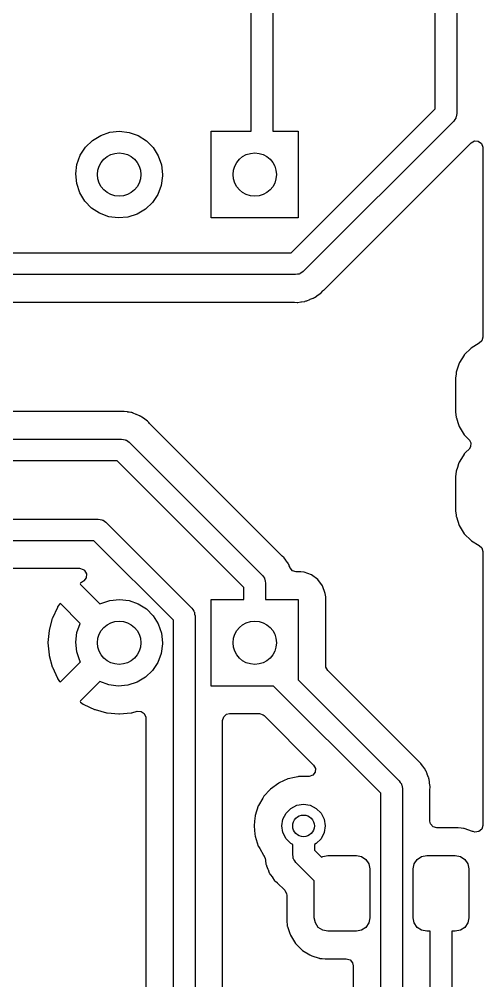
# Model space of a CAD drawing. Extents: x 61 to 228, y -146 to -45.
# Drawn here: x 180.63 to 189.18, y -104.43 to -86.69 of the extents above; entities that cross this region are included whole.
import ezdxf

# ---------------------------------------------------------------- set-up
doc = ezdxf.new("R2010")
doc.units = 0
doc.layers.add('BLACK', color=7, linetype='CONTINUOUS')

msp = doc.modelspace()

# ---------------------------------------------------------------- linework, layer by layer
at = {"layer": 'BLACK', "linetype": 'CONTINUOUS'}
for p, q in [((188.306, -88.3466), (188.306, -64.387)), ((188.706, -64.387), (188.706, -88.4298)), ((184.911, -88.7585), (184.911, -81.1753)), ((185.311, -81.0925), (185.311, -88.7585)), ((185.648, -91.0044), (188.306, -88.3466)), ((188.686, -88.5165), (188.665, -88.5426)), ((188.688, -88.5053), (188.686, -88.5165)), ((188.694, -88.4955), (188.688, -88.5053)), ((188.698, -88.4623), (188.694, -88.4955)), ((188.706, -88.4298), (188.698, -88.4623)), ((188.647, -88.5708), (185.872, -91.3461)), ((188.665, -88.5426), (188.647, -88.5708)), ((181.985, -88.9281), (182.137, -88.8346)), ((182.137, -88.8346), (182.306, -88.7772)), ((182.306, -88.7772), (182.483, -88.7585)), ((182.483, -88.7585), (182.66, -88.7796)), ((182.66, -88.7796), (182.828, -88.8395)), ((182.828, -88.8395), (182.979, -88.935)), ((184.177, -90.3585), (184.177, -88.7585)), ((184.177, -88.7585), (184.911, -88.7585)), ((185.311, -88.7585), (185.777, -88.7585)), ((185.777, -88.7585), (185.777, -90.3585)), ((181.857, -89.0529), (181.985, -88.9281)), ((182.979, -88.935), (183.104, -89.0616)), ((186.249, -91.688), (188.967, -88.9701)), ((188.967, -88.9701), (189.029, -88.9361)), ((189.029, -88.9361), (189.1, -88.9411)), ((189.1, -88.9411), (189.157, -88.9837)), ((189.157, -88.9837), (189.182, -89.0502)), ((189.182, -89.0502), (189.182, -89.0592)), ((181.7, -89.3704), (181.761, -89.2028)), ((181.761, -89.2028), (181.857, -89.0529)), ((183.104, -89.0616), (183.199, -89.2128)), ((183.199, -89.2128), (183.258, -89.3813)), ((189.182, -89.0592), (189.182, -92.5586)), ((181.677, -89.5473), (181.7, -89.3704)), ((183.258, -89.3813), (183.277, -89.5585)), ((181.695, -89.7248), (181.677, -89.5473)), ((183.277, -89.5808), (183.252, -89.7575)), ((183.277, -89.5585), (183.277, -89.5808)), ((181.751, -89.8941), (181.695, -89.7248)), ((183.252, -89.7575), (183.189, -89.9242)), ((181.844, -90.0466), (181.751, -89.8941)), ((183.189, -89.9242), (183.09, -90.0727)), ((181.967, -90.1749), (181.844, -90.0466)), ((183.09, -90.0727), (182.961, -90.1957)), ((182.117, -90.2726), (181.967, -90.1749)), ((182.284, -90.3347), (182.117, -90.2726)), ((182.808, -90.287), (182.638, -90.3422)), ((182.961, -90.1957), (182.808, -90.287)), ((182.461, -90.3583), (182.284, -90.3347)), ((182.638, -90.3422), (182.461, -90.3583)), ((185.777, -90.3585), (184.177, -90.3585)), ((171.16, -91.0044), (185.648, -91.0044)), ((185.872, -91.3461), (185.843, -91.3638)), ((185.731, -91.4044), (171.16, -91.4044)), ((185.763, -91.397), (185.731, -91.4044)), ((185.796, -91.3933), (185.763, -91.397)), ((185.806, -91.3872), (185.796, -91.3933)), ((185.817, -91.3846), (185.806, -91.3872)), ((185.843, -91.3638), (185.817, -91.3846)), ((186.203, -91.7398), (186.234, -91.7049)), ((186.234, -91.7049), (186.244, -91.6932)), ((186.244, -91.6932), (186.249, -91.688)), ((185.927, -91.8897), (185.929, -91.8889)), ((185.929, -91.8889), (185.937, -91.8876)), ((185.937, -91.8876), (185.995, -91.862)), ((185.995, -91.862), (186.001, -91.8595)), ((186.001, -91.8595), (186.054, -91.8396)), ((186.054, -91.8396), (186.061, -91.8369)), ((186.054, -91.8396), (186.054, -91.8396)), ((186.061, -91.8369), (186.067, -91.8326)), ((186.067, -91.8326), (186.07, -91.8313)), ((186.07, -91.8313), (186.085, -91.8231)), ((186.085, -91.8231), (186.087, -91.8218)), ((186.087, -91.8218), (186.094, -91.8187)), ((186.094, -91.8187), (186.145, -91.7798)), ((186.145, -91.7798), (186.15, -91.7759)), ((186.15, -91.7759), (186.196, -91.7441)), ((186.196, -91.7441), (186.203, -91.7398)), ((186.196, -91.7441), (186.196, -91.7441)), ((171.795, -91.9129), (185.702, -91.9129)), ((185.702, -91.9129), (185.71, -91.9132)), ((185.71, -91.9132), (185.76, -91.9166)), ((185.76, -91.9166), (185.76, -91.9166)), ((185.76, -91.9166), (185.768, -91.9171)), ((185.768, -91.9171), (185.775, -91.9158)), ((185.775, -91.9158), (185.829, -91.9065)), ((185.775, -91.9158), (185.775, -91.9158)), ((185.829, -91.9065), (185.831, -91.9061)), ((185.831, -91.9061), (185.837, -91.9052)), ((185.837, -91.9052), (185.901, -91.8975)), ((185.901, -91.8975), (185.908, -91.8948)), ((185.908, -91.8948), (185.91, -91.8942)), ((185.91, -91.8942), (185.927, -91.8897)), ((189.182, -92.5586), (189.162, -92.6267)), ((188.966, -92.7615), (188.841, -92.8867)), ((189.116, -92.6684), (188.966, -92.7615)), ((189.162, -92.6267), (189.116, -92.6672)), ((189.116, -92.6672), (189.116, -92.6684)), ((188.837, -92.8929), (188.756, -93.0253)), ((188.841, -92.8867), (188.837, -92.8929)), ((188.837, -92.8929), (188.837, -92.8929)), ((188.729, -93.0942), (188.699, -93.1863)), ((188.748, -93.0373), (188.729, -93.0942)), ((188.756, -93.0253), (188.748, -93.0373)), ((188.689, -93.2434), (188.682, -93.3096)), ((188.692, -93.212), (188.689, -93.2434)), ((188.693, -93.2051), (188.692, -93.212)), ((188.692, -93.212), (188.692, -93.212)), ((188.699, -93.1863), (188.693, -93.2051)), ((188.682, -93.3096), (188.682, -93.9354)), ((182.498, -93.93), (178.826, -93.93)), ((182.505, -93.9298), (182.498, -93.93)), ((182.56, -93.9266), (182.505, -93.9298)), ((182.567, -93.9262), (182.56, -93.9266)), ((182.56, -93.9266), (182.56, -93.9266)), ((182.63, -93.9378), (182.567, -93.9262)), ((182.637, -93.9389), (182.63, -93.9378)), ((182.663, -93.9423), (182.637, -93.9389)), ((182.692, -93.9462), (182.663, -93.9423)), ((182.7, -93.9472), (182.692, -93.9462)), ((182.692, -93.9462), (182.692, -93.9462)), ((182.707, -93.95), (182.7, -93.9472)), ((182.71, -93.9506), (182.707, -93.95)), ((182.726, -93.9553), (182.71, -93.9506)), ((182.728, -93.9561), (182.726, -93.9553)), ((182.736, -93.9575), (182.728, -93.9561)), ((182.794, -93.9837), (182.736, -93.9575)), ((182.8, -93.9863), (182.794, -93.9837)), ((182.853, -94.0067), (182.8, -93.9863)), ((182.86, -94.0095), (182.853, -94.0067)), ((182.853, -94.0067), (182.853, -94.0067)), ((182.866, -94.0139), (182.86, -94.0095)), ((182.868, -94.0151), (182.866, -94.0139)), ((182.883, -94.0235), (182.868, -94.0151)), ((188.682, -93.9354), (188.682, -93.9386)), ((188.682, -93.9386), (188.682, -93.9386)), ((188.682, -93.9386), (188.692, -94.0327)), ((182.885, -94.0249), (182.883, -94.0235)), ((182.892, -94.028), (182.885, -94.0249)), ((182.898, -94.0327), (182.892, -94.028)), ((182.942, -94.0674), (182.898, -94.0327)), ((182.948, -94.0714), (182.942, -94.0674)), ((183, -94.1081), (182.948, -94.0714)), ((183.023, -94.1349), (183, -94.1081)), ((183.038, -94.1517), (183.023, -94.1349)), ((183.044, -94.158), (183.038, -94.1517)), ((185.461, -96.575), (183.044, -94.158)), ((188.692, -94.0327), (188.693, -94.0412)), ((188.693, -94.0412), (188.695, -94.0477)), ((188.695, -94.0477), (188.695, -94.0477)), ((188.695, -94.0477), (188.724, -94.1349)), ((188.724, -94.1349), (188.749, -94.2089)), ((188.749, -94.2089), (188.842, -94.3593)), ((188.842, -94.3593), (188.928, -94.4455)), ((178.274, -94.4385), (182.523, -94.4385)), ((182.523, -94.4385), (182.555, -94.446)), ((182.555, -94.446), (182.589, -94.4497)), ((182.589, -94.4497), (182.598, -94.4559)), ((182.598, -94.4559), (182.61, -94.4584)), ((182.61, -94.4584), (182.636, -94.4793)), ((182.636, -94.4793), (182.664, -94.4971)), ((182.664, -94.4971), (185.119, -96.9522)), ((188.928, -94.4455), (188.929, -94.4458)), ((188.929, -94.4458), (188.963, -94.5081)), ((188.963, -94.5081), (188.958, -94.5789)), ((188.837, -94.7179), (188.761, -94.8424)), ((188.841, -94.7117), (188.837, -94.7179)), ((188.837, -94.7179), (188.837, -94.7179)), ((188.871, -94.6822), (188.841, -94.7117)), ((188.929, -94.624), (188.871, -94.6822)), ((188.958, -94.5789), (188.929, -94.624)), ((182.44, -94.8385), (178.274, -94.8385)), ((184.777, -97.1762), (182.44, -94.8385)), ((188.737, -94.8956), (188.715, -94.9614)), ((188.748, -94.8623), (188.737, -94.8956)), ((188.761, -94.8424), (188.748, -94.8623)), ((188.693, -95.0301), (188.682, -95.1346)), ((188.715, -94.9614), (188.693, -95.0301)), ((188.682, -95.1346), (188.682, -95.7604)), ((188.682, -95.7604), (188.682, -95.7636)), ((188.682, -95.7636), (188.682, -95.7636)), ((188.682, -95.7636), (188.69, -95.8403)), ((177.495, -95.9136), (182.093, -95.9136)), ((182.093, -95.9136), (182.126, -95.9211)), ((182.126, -95.9211), (182.159, -95.9248)), ((182.159, -95.9248), (182.169, -95.931)), ((182.169, -95.931), (182.18, -95.9335)), ((182.18, -95.9335), (182.206, -95.9544)), ((182.206, -95.9544), (182.234, -95.9722)), ((188.69, -95.8403), (188.693, -95.8662)), ((188.693, -95.8662), (188.695, -95.8727)), ((188.695, -95.8727), (188.695, -95.8727)), ((188.695, -95.8727), (188.721, -95.9495)), ((188.721, -95.9495), (188.749, -96.0339)), ((182.234, -95.9722), (183.819, -97.5565)), ((188.749, -96.0339), (188.842, -96.1843)), ((182.01, -96.3136), (177.412, -96.3136)), ((183.477, -97.7805), (182.01, -96.3136)), ((188.842, -96.1843), (188.967, -96.3093)), ((188.967, -96.3093), (188.973, -96.3131)), ((188.973, -96.3131), (188.973, -96.3131)), ((188.973, -96.3131), (189.118, -96.4021)), ((189.118, -96.4021), (189.117, -96.4038)), ((189.117, -96.4038), (189.162, -96.4441)), ((189.162, -96.4441), (189.182, -96.5114)), ((185.466, -96.58), (185.461, -96.575)), ((185.484, -96.5956), (185.466, -96.58)), ((185.513, -96.6214), (185.484, -96.5956)), ((185.517, -96.6277), (185.513, -96.6214)), ((185.549, -96.6741), (185.517, -96.6277)), ((185.517, -96.6277), (185.517, -96.6277)), ((185.553, -96.6794), (185.549, -96.6741)), ((189.182, -96.5114), (189.182, -101.566)), ((177.437, -96.8221), (181.747, -96.8221)), ((181.747, -96.8221), (181.815, -96.8421)), ((181.815, -96.8421), (181.836, -96.859)), ((185.556, -96.6833), (185.553, -96.6794)), ((185.587, -96.7241), (185.556, -96.6833)), ((185.592, -96.7301), (185.587, -96.7241)), ((185.587, -96.7241), (185.587, -96.7241)), ((185.595, -96.7371), (185.592, -96.7301)), ((185.596, -96.7393), (185.595, -96.7371)), ((185.604, -96.7541), (185.596, -96.7393)), ((185.606, -96.7565), (185.604, -96.7541)), ((185.61, -96.7627), (185.606, -96.7565)), ((185.613, -96.7698), (185.61, -96.7627)), ((185.614, -96.7739), (185.613, -96.7698)), ((185.613, -96.7698), (185.613, -96.7698)), ((185.622, -96.7946), (185.614, -96.7739)), ((185.626, -96.8045), (185.622, -96.7946)), ((185.629, -96.8123), (185.626, -96.8045)), ((185.675, -96.866), (185.629, -96.8123)), ((181.87, -96.9965), (181.827, -97.0534)), ((181.836, -96.859), (181.841, -96.8634)), ((181.841, -96.8634), (181.875, -96.9257)), ((181.875, -96.9257), (181.87, -96.9965)), ((185.119, -96.9522), (185.137, -96.9805)), ((185.137, -96.9805), (185.158, -97.0067)), ((185.158, -97.0067), (185.16, -97.0179)), ((185.16, -97.0179), (185.166, -97.0276)), ((185.166, -97.0276), (185.17, -97.0608)), ((185.744, -96.886), (185.675, -96.866)), ((185.826, -96.886), (185.744, -96.886)), ((185.888, -96.8928), (185.826, -96.886)), ((186.024, -96.9439), (185.888, -96.8928)), ((186.141, -97.0312), (186.024, -96.9439)), ((186.228, -97.1478), (186.141, -97.0312)), ((181.764, -97.097), (181.756, -97.1075)), ((181.756, -97.1075), (181.763, -97.1209)), ((181.763, -97.1209), (182.122, -97.4798)), ((181.82, -97.058), (181.764, -97.097)), ((181.827, -97.0534), (181.82, -97.058)), ((184.777, -97.3945), (184.777, -97.1762)), ((185.17, -97.0608), (185.177, -97.0934)), ((185.177, -97.0934), (185.177, -97.3945)), ((186.279, -97.2842), (186.228, -97.1478)), ((186.286, -97.3464), (186.279, -97.2842)), ((186.286, -98.6177), (186.286, -97.3464)), ((181.338, -97.543), (181.246, -97.7404)), ((181.343, -97.5335), (181.338, -97.543)), ((181.379, -97.4823), (181.343, -97.5335)), ((181.391, -97.473), (181.379, -97.4823)), ((181.403, -97.4794), (181.391, -97.473)), ((181.761, -97.8378), (181.403, -97.4794)), ((182.122, -97.4798), (182.137, -97.4706)), ((182.137, -97.4706), (182.306, -97.4132)), ((182.306, -97.4132), (182.483, -97.3945)), ((182.483, -97.3945), (182.66, -97.4156)), ((182.66, -97.4156), (182.828, -97.4755)), ((182.828, -97.4755), (182.979, -97.571)), ((183.819, -97.5565), (183.836, -97.5848)), ((184.177, -98.9945), (184.177, -97.3945)), ((184.177, -97.3945), (184.777, -97.3945)), ((185.177, -97.3945), (185.777, -97.3945)), ((185.777, -97.3945), (185.777, -98.8806)), ((181.246, -97.7404), (181.242, -97.7507)), ((182.979, -97.571), (183.104, -97.6976)), ((183.104, -97.6976), (183.199, -97.8488)), ((183.836, -97.5848), (183.857, -97.6109)), ((183.857, -97.6109), (183.86, -97.6221)), ((183.86, -97.6221), (183.866, -97.6319)), ((183.866, -97.6319), (183.869, -97.6651)), ((183.869, -97.6651), (183.877, -97.6976)), ((183.877, -97.6976), (183.877, -115.607)), ((181.242, -97.7507), (181.186, -97.9612)), ((181.7, -98.0064), (181.761, -97.8388)), ((181.761, -97.8388), (181.761, -97.8378)), ((183.199, -97.8488), (183.258, -98.0173)), ((183.477, -115.69), (183.477, -97.7805)), ((181.184, -97.972), (181.165, -98.189)), ((181.186, -97.9612), (181.184, -97.972)), ((181.677, -98.1833), (181.7, -98.0064)), ((183.258, -98.0173), (183.277, -98.1945)), ((181.165, -98.189), (181.165, -98.2)), ((181.165, -98.2), (181.184, -98.417)), ((181.695, -98.3608), (181.677, -98.1833)), ((183.277, -98.2168), (183.252, -98.3935)), ((183.277, -98.1945), (183.277, -98.2168)), ((181.184, -98.417), (181.186, -98.4278)), ((181.186, -98.4278), (181.242, -98.6383)), ((181.751, -98.5301), (181.695, -98.3608)), ((183.252, -98.3935), (183.189, -98.5602)), ((181.404, -98.9089), (181.763, -98.5496)), ((181.763, -98.5496), (181.751, -98.5301)), ((183.189, -98.5602), (183.09, -98.7087)), ((186.289, -98.6445), (186.286, -98.6177)), ((181.242, -98.6383), (181.246, -98.6486)), ((181.246, -98.6486), (181.338, -98.846)), ((183.09, -98.7087), (182.961, -98.8317)), ((186.323, -98.7068), (186.289, -98.6445)), ((187.984, -100.368), (186.323, -98.7068)), ((181.338, -98.846), (181.343, -98.8555)), ((181.343, -98.8555), (181.38, -98.9075)), ((181.38, -98.9075), (181.39, -98.9159)), ((181.39, -98.9159), (181.404, -98.9089)), ((182.121, -98.9102), (181.762, -99.2688)), ((182.284, -98.9707), (182.121, -98.9102)), ((182.461, -98.9943), (182.284, -98.9707)), ((182.638, -98.9782), (182.461, -98.9943)), ((182.808, -98.923), (182.638, -98.9782)), ((182.961, -98.8317), (182.808, -98.923)), ((185.777, -98.8806), (187.642, -100.745)), ((185.326, -98.9945), (184.177, -98.9945)), ((187.3, -100.969), (185.326, -98.9945)), ((181.762, -99.2688), (181.756, -99.2806)), ((181.756, -99.2806), (181.765, -99.2926)), ((181.765, -99.2926), (181.816, -99.3284)), ((181.816, -99.3284), (181.826, -99.3339)), ((181.826, -99.3339), (182.023, -99.426)), ((182.023, -99.426), (182.034, -99.4297)), ((182.034, -99.4297), (182.244, -99.4861)), ((182.244, -99.4861), (182.255, -99.488)), ((182.255, -99.488), (182.472, -99.507)), ((182.472, -99.507), (182.483, -99.507)), ((182.483, -99.507), (182.7, -99.488)), ((182.7, -99.488), (182.711, -99.4861)), ((182.711, -99.4861), (182.81, -99.4596)), ((182.81, -99.4596), (182.881, -99.4613)), ((182.881, -99.4613), (182.94, -99.5011)), ((182.94, -99.5011), (182.968, -99.5663)), ((184.405, -99.5609), (184.459, -99.5144)), ((184.459, -99.5144), (184.511, -99.503)), ((184.511, -99.503), (185.063, -99.503)), ((185.063, -99.503), (185.131, -99.523)), ((182.968, -99.5663), (182.968, -99.5813)), ((182.968, -99.5813), (182.968, -105.443)), ((184.385, -99.629), (184.405, -99.5609)), ((184.385, -105.396), (184.385, -99.629)), ((185.131, -99.523), (185.152, -99.5399)), ((185.152, -99.5399), (186.063, -100.451)), ((187.989, -100.373), (187.984, -100.368)), ((188.03, -100.409), (187.989, -100.373)), ((186.063, -100.451), (186.097, -100.513)), ((186.097, -100.513), (186.092, -100.584)), ((188.036, -100.414), (188.03, -100.409)), ((188.04, -100.421), (188.036, -100.414)), ((188.072, -100.467), (188.04, -100.421)), ((188.04, -100.421), (188.04, -100.421)), ((188.076, -100.472), (188.072, -100.467)), ((188.115, -100.523), (188.076, -100.472)), ((188.118, -100.53), (188.115, -100.523)), ((188.119, -100.532), (188.118, -100.53)), ((188.127, -100.547), (188.119, -100.532)), ((188.129, -100.55), (188.127, -100.547)), ((188.133, -100.556), (188.129, -100.55)), ((188.136, -100.563), (188.133, -100.556)), ((188.155, -100.616), (188.136, -100.563)), ((188.136, -100.563), (188.136, -100.563)), ((185.589, -100.708), (185.426, -100.781)), ((185.595, -100.706), (185.589, -100.708)), ((185.589, -100.708), (185.589, -100.708)), ((185.711, -100.681), (185.595, -100.706)), ((185.775, -100.667), (185.711, -100.681)), ((185.782, -100.666), (185.775, -100.667)), ((185.775, -100.667), (185.775, -100.667)), ((185.973, -100.666), (185.782, -100.666)), ((185.983, -100.666), (185.973, -100.666)), ((185.973, -100.666), (185.973, -100.666)), ((186.05, -100.641), (185.983, -100.666)), ((186.092, -100.584), (186.05, -100.641)), ((187.642, -100.745), (187.66, -100.774)), ((188.158, -100.622), (188.155, -100.616)), ((188.184, -100.68), (188.158, -100.622)), ((188.185, -100.688), (188.184, -100.68)), ((188.186, -100.69), (188.185, -100.688)), ((188.19, -100.706), (188.186, -100.69)), ((188.191, -100.709), (188.19, -100.706)), ((188.194, -100.716), (188.191, -100.709)), ((188.199, -100.762), (188.194, -100.716)), ((185.262, -100.901), (185.148, -101.027)), ((185.266, -100.896), (185.262, -100.901)), ((185.262, -100.901), (185.262, -100.901)), ((185.42, -100.783), (185.266, -100.896)), ((185.426, -100.781), (185.42, -100.783)), ((185.426, -100.781), (185.426, -100.781)), ((187.66, -100.774), (187.681, -100.8)), ((187.681, -100.8), (187.683, -100.811)), ((187.683, -100.811), (187.689, -100.821)), ((187.689, -100.821), (187.693, -100.854)), ((187.693, -100.854), (187.7, -100.886)), ((187.7, -100.886), (187.7, -106.837)), ((188.201, -100.78), (188.199, -100.762)), ((188.202, -100.786), (188.201, -100.78)), ((188.213, -100.849), (188.202, -100.786)), ((188.209, -100.907), (188.213, -100.857)), ((188.209, -100.915), (188.209, -100.907)), ((188.209, -101.485), (188.209, -100.915)), ((188.213, -100.857), (188.213, -100.849)), ((188.213, -100.857), (188.213, -100.857)), ((185.124, -101.063), (185.047, -101.195)), ((185.138, -101.038), (185.124, -101.063)), ((185.148, -101.027), (185.138, -101.038)), ((187.3, -106.919), (187.3, -100.969)), ((185.043, -101.203), (184.984, -101.385)), ((185.047, -101.195), (185.043, -101.203)), ((185.554, -101.339), (185.642, -101.251)), ((185.642, -101.251), (185.754, -101.194)), ((185.754, -101.194), (185.877, -101.175)), ((185.877, -101.175), (186.001, -101.194)), ((186.001, -101.194), (186.112, -101.251)), ((186.112, -101.251), (186.201, -101.339)), ((184.983, -101.391), (184.973, -101.49)), ((184.984, -101.385), (184.983, -101.391)), ((184.983, -101.391), (184.983, -101.391)), ((185.477, -101.575), (185.497, -101.451)), ((185.497, -101.451), (185.554, -101.339)), ((186.201, -101.339), (186.258, -101.451)), ((186.258, -101.451), (186.277, -101.575)), ((184.973, -101.49), (184.964, -101.575)), ((184.964, -101.575), (184.964, -101.581)), ((184.964, -101.581), (184.979, -101.724)), ((185.497, -101.698), (185.477, -101.575)), ((186.277, -101.575), (186.258, -101.698)), ((188.22, -101.537), (188.209, -101.485)), ((188.267, -101.591), (188.22, -101.537)), ((188.335, -101.611), (188.267, -101.591)), ((188.726, -101.611), (188.335, -101.611)), ((188.781, -101.616), (188.726, -101.611)), ((188.824, -101.621), (188.781, -101.616)), ((188.831, -101.621), (188.824, -101.621)), ((188.824, -101.621), (188.824, -101.621)), ((188.837, -101.624), (188.831, -101.621)), ((188.992, -101.675), (188.837, -101.624)), ((188.837, -101.624), (188.837, -101.624)), ((189.162, -101.634), (189.108, -101.68)), ((189.182, -101.566), (189.162, -101.634)), ((184.979, -101.724), (184.984, -101.765)), ((184.984, -101.765), (185.043, -101.946)), ((185.554, -101.81), (185.497, -101.698)), ((185.642, -101.898), (185.554, -101.81)), ((186.201, -101.81), (186.112, -101.898)), ((186.258, -101.698), (186.201, -101.81)), ((188.999, -101.677), (188.992, -101.675)), ((189.004, -101.68), (188.999, -101.677)), ((189.038, -101.69), (189.004, -101.68)), ((189.108, -101.68), (189.038, -101.69)), ((185.043, -101.946), (185.046, -101.952)), ((185.046, -101.952), (185.046, -101.952)), ((185.046, -101.952), (185.069, -101.992)), ((185.069, -101.992), (185.138, -102.112)), ((185.677, -101.916), (185.642, -101.898)), ((185.677, -102.108), (185.677, -101.916)), ((186.112, -101.898), (186.077, -101.916)), ((186.077, -101.916), (186.077, -102.025)), ((185.138, -102.112), (185.143, -102.116)), ((185.143, -102.116), (185.146, -102.122)), ((185.146, -102.122), (185.144, -102.123)), ((185.144, -102.123), (185.17, -102.175)), ((185.17, -102.175), (185.175, -102.208)), ((185.685, -102.141), (185.677, -102.108)), ((185.688, -102.174), (185.685, -102.141)), ((185.694, -102.184), (185.688, -102.174)), ((186.077, -102.025), (186.206, -102.154)), ((186.206, -102.154), (186.23, -102.138)), ((186.23, -102.138), (186.326, -102.119)), ((186.326, -102.119), (186.851, -102.119)), ((186.851, -102.119), (186.947, -102.138)), ((186.947, -102.138), (187.028, -102.192)), ((187.974, -102.192), (188.055, -102.138)), ((188.055, -102.138), (188.151, -102.119)), ((188.151, -102.119), (188.676, -102.119)), ((188.676, -102.119), (188.772, -102.138)), ((188.772, -102.138), (188.853, -102.192)), ((185.175, -102.208), (185.176, -102.215)), ((185.176, -102.215), (185.184, -102.278)), ((185.184, -102.278), (185.187, -102.285)), ((185.187, -102.285), (185.187, -102.288)), ((185.187, -102.288), (185.192, -102.304)), ((185.192, -102.304), (185.193, -102.307)), ((185.193, -102.307), (185.194, -102.314)), ((185.194, -102.314), (185.219, -102.372)), ((185.697, -102.195), (185.694, -102.184)), ((185.718, -102.221), (185.697, -102.195)), ((185.736, -102.249), (185.718, -102.221)), ((186.076, -102.59), (185.736, -102.249)), ((187.028, -102.192), (187.082, -102.274)), ((187.082, -102.274), (187.101, -102.369)), ((187.901, -102.369), (187.92, -102.274)), ((187.92, -102.274), (187.974, -102.192)), ((188.853, -102.192), (188.907, -102.274)), ((188.907, -102.274), (188.926, -102.369)), ((185.219, -102.372), (185.22, -102.373)), ((185.22, -102.373), (185.222, -102.379)), ((185.222, -102.379), (185.237, -102.419)), ((185.237, -102.419), (185.245, -102.439)), ((185.245, -102.439), (185.249, -102.445)), ((185.249, -102.445), (185.25, -102.447)), ((185.25, -102.447), (185.258, -102.462)), ((185.258, -102.462), (185.26, -102.464)), ((185.26, -102.464), (185.263, -102.471)), ((185.263, -102.471), (185.302, -102.522)), ((185.302, -102.522), (185.306, -102.527)), ((185.306, -102.527), (185.338, -102.574)), ((187.101, -102.369), (187.101, -103.269)), ((187.901, -103.269), (187.901, -102.369)), ((188.926, -102.369), (188.926, -103.269)), ((185.338, -102.574), (185.338, -102.574)), ((185.338, -102.574), (185.342, -102.58)), ((185.342, -102.58), (185.348, -102.585)), ((185.348, -102.585), (185.348, -102.585)), ((185.348, -102.585), (185.388, -102.621)), ((185.388, -102.621), (185.394, -102.626)), ((185.394, -102.626), (185.53, -102.763)), ((186.076, -103.269), (186.076, -102.59)), ((185.53, -102.763), (185.565, -102.826)), ((185.565, -102.826), (185.567, -102.852)), ((185.567, -102.852), (185.567, -103.32)), ((185.567, -103.32), (185.568, -103.323)), ((185.568, -103.323), (185.568, -103.323)), ((185.568, -103.323), (185.577, -103.414)), ((185.577, -103.414), (185.578, -103.425)), ((186.095, -103.365), (186.076, -103.269)), ((186.149, -103.446), (186.095, -103.365)), ((187.082, -103.365), (187.028, -103.446)), ((187.101, -103.269), (187.082, -103.365)), ((187.92, -103.365), (187.901, -103.269)), ((187.974, -103.446), (187.92, -103.365)), ((188.907, -103.365), (188.853, -103.446)), ((188.926, -103.269), (188.907, -103.365)), ((185.578, -103.425), (185.581, -103.432)), ((185.581, -103.432), (185.581, -103.432)), ((185.581, -103.432), (185.617, -103.54)), ((185.617, -103.54), (185.634, -103.593)), ((185.634, -103.593), (185.727, -103.744)), ((186.23, -103.5), (186.149, -103.446)), ((186.326, -103.519), (186.23, -103.5)), ((186.851, -103.519), (186.326, -103.519)), ((186.947, -103.5), (186.851, -103.519)), ((187.028, -103.446), (186.947, -103.5)), ((188.055, -103.5), (187.974, -103.446)), ((188.151, -103.519), (188.055, -103.5)), ((188.213, -103.519), (188.151, -103.519)), ((188.213, -106.985), (188.213, -103.519)), ((188.676, -103.519), (188.613, -103.519)), ((188.613, -103.519), (188.613, -106.902)), ((188.772, -103.5), (188.676, -103.519)), ((188.853, -103.446), (188.772, -103.5)), ((185.727, -103.744), (185.853, -103.869)), ((185.853, -103.869), (185.859, -103.872)), ((185.859, -103.872), (185.859, -103.872)), ((185.859, -103.872), (185.993, -103.955)), ((185.993, -103.955), (186.003, -103.961)), ((186.003, -103.961), (186.033, -103.971)), ((186.033, -103.971), (186.165, -104.015)), ((186.165, -104.015), (186.165, -104.015)), ((186.165, -104.015), (186.171, -104.017)), ((186.171, -104.017), (186.178, -104.018)), ((186.178, -104.018), (186.178, -104.018)), ((186.178, -104.018), (186.221, -104.022)), ((186.221, -104.022), (186.275, -104.028)), ((186.275, -104.028), (186.666, -104.028)), ((186.666, -104.028), (186.734, -104.048)), ((186.734, -104.048), (186.781, -104.101)), ((186.781, -104.101), (186.792, -104.154)), ((186.792, -104.154), (186.792, -106.891))]:
    msp.add_line(p, q, dxfattribs=at)
at = {"layer": 'BLACK'}
for centre, radius in [((182.477, -89.5585), 0.4), ((184.977, -89.5585), 0.4), ((182.477, -98.1945), 0.4), ((184.977, -98.1945), 0.4), ((185.877, -101.575), 0.2)]:
    msp.add_circle(centre, radius, dxfattribs=at)

doc.saveas('drawing.dxf')
